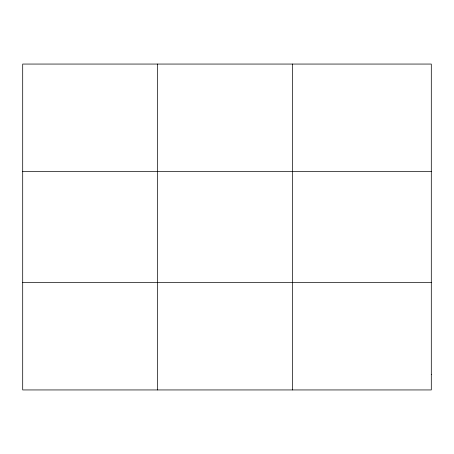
<?xml version="1.0" encoding="UTF-8"?>
<svg xmlns="http://www.w3.org/2000/svg" width="454" height="454" viewBox="0 0 454 454"><rect width="100%" height="100%" fill="white"/><g stroke="black" fill="none" stroke-linecap="round" stroke-linejoin="round"><path stroke-width="0.68" d="M157.538 389.941L157.538 64.059M292.376 389.941L292.376 64.059M22.7 171.601L431.3 171.601M22.7 282.399L431.3 282.399M431.3 374.578L431.3 389.941L22.7 389.941L22.7 64.059L431.3 64.059L431.3 374.578"/></g></svg>
